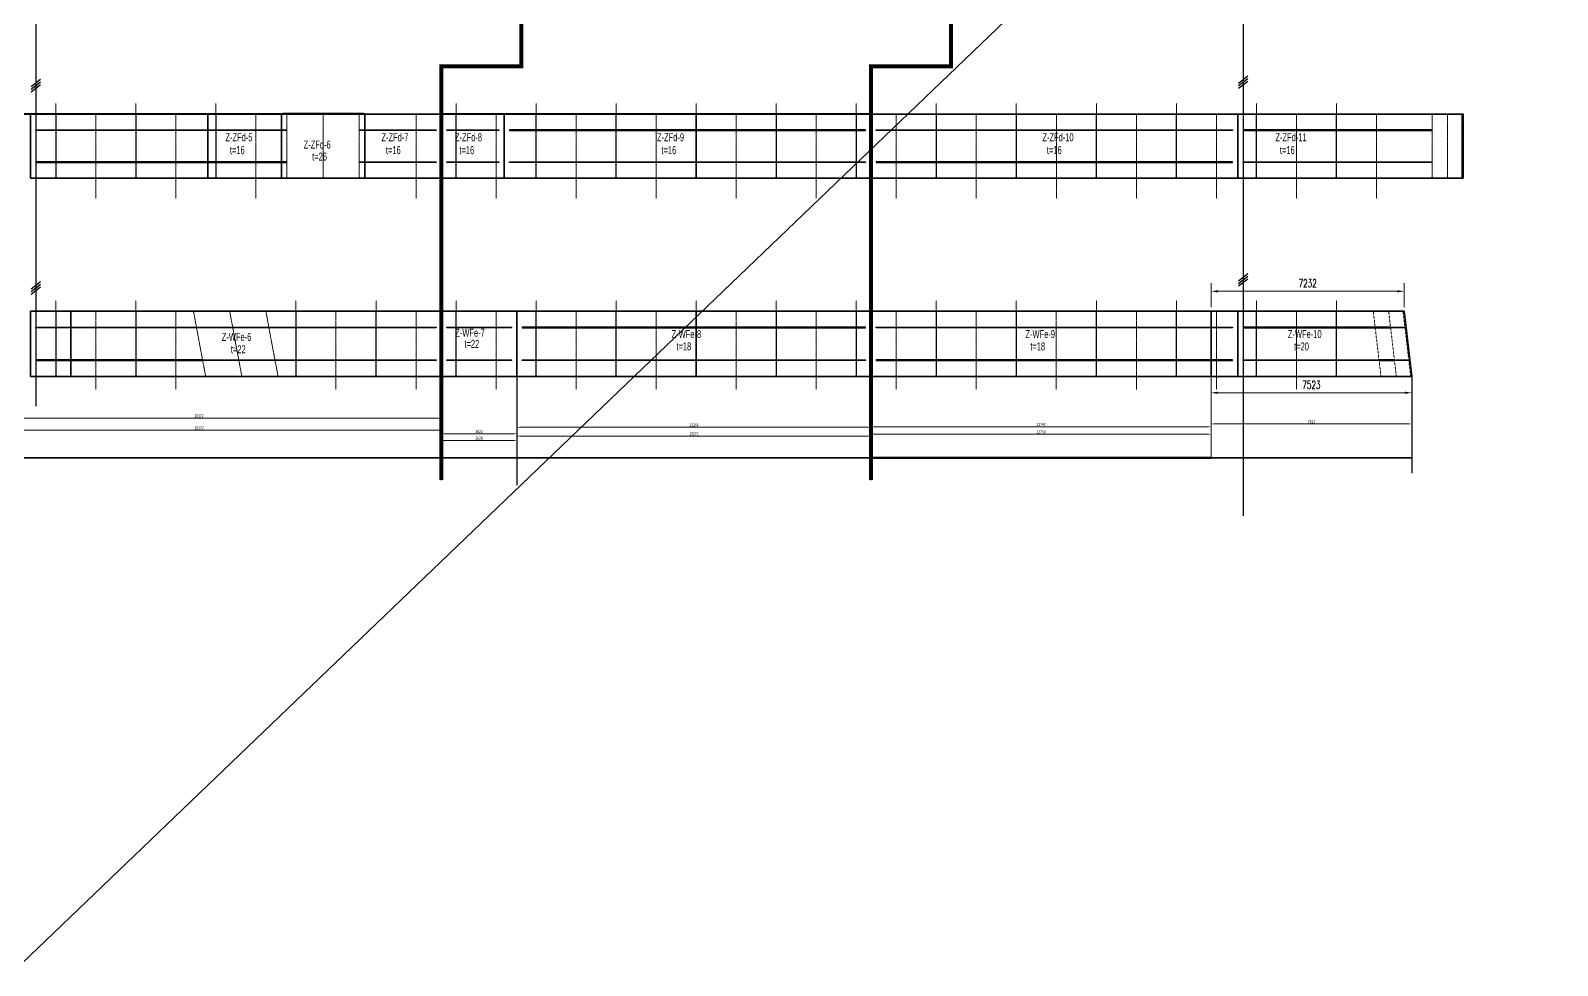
# Model space of a CAD drawing. Extents: x -158665 to 747974, y -1078007 to -307893.
# Drawn here: x -71115 to -13882, y -514984 to -479933 of the extents above; entities that cross this region are included whole.
import ezdxf

# ---------------------------------------------------------------- set-up
doc = ezdxf.new("R2010")
doc.units = 0
doc.header["$LTSCALE"] = 0.02
doc.header["$MEASUREMENT"] = 0
doc.header["$PDMODE"] = 35
doc.header["$PDSIZE"] = 150
doc.linetypes.add('CENTER', pattern=[2, 1.25, -0.25, 0.25, -0.25])
doc.layers.get('0').update_dxf_attribs({"linetype": 'CONTINUOUS'})
doc.layers.get('Defpoints').update_dxf_attribs({"linetype": 'CONTINUOUS'})
for name, color, linetype in [('1', 1, 'CONTINUOUS'), ('fuban', 1, 'CONTINUOUS'), ('二次预拼节段线', 7, 'CONTINUOUS'), ('腹板', 7, 'CONTINUOUS'), ('腹板划分线', 7, 'CONTINUOUS')]:
    doc.layers.add(name, color=color, linetype=linetype)
for name, color, linetype, lineweight in [('1图框轮廓', 7, 'CONTINUOUS', 35), ('2细线层', 41, 'CONTINUOUS', 15), ('3中心线层', 1, 'CENTER', 13)]:
    doc.layers.add(name, color=color, linetype=linetype, lineweight=lineweight)
doc.styles.add('BRG', font='fsdb_e.shx', dxfattribs={"width": 0.7, "bigfont": 'hztxt.shx'})
doc.styles.add('HC_GBDIM', font='romans', dxfattribs={"width": 0.667, "bigfont": 'gbcbig'})
doc.styles.add('仿宋', font='仿宋_GB2312_1.ttf', dxfattribs={"width": 0.7})
doc.dimstyles.new('HC_GBDIM-100', dxfattribs={"dimscale": 100, "dimtxt": 3, "dimasz": 2.5, "dimexe": 3, "dimexo": 1.5, "dimgap": 1.5, "dimtad": 1, "dimdec": 0, "dimzin": 0, "dimdsep": 46, "dimtxsty": 'HC_GBDIM', "dimcen": 2.5, "dimclrd": 130, "dimclre": 130, "dimclrt": 3, "dimadec": 0, "dimazin": 0, "dimtfac": 0.714286, "dimtdec": 0, "dimtmove": 0, "dimatfit": 3, "dimfxl": 1, "dimtzin": 0, "dimlwd": -1, "dimlwe": -1, "dimarcsym": 0})
doc.dimstyles.new('标准标注样式-45', dxfattribs={"dimscale": 45, "dimtxt": 2.7, "dimasz": 2.5, "dimexe": 1.25, "dimexo": 0.625, "dimtad": 1, "dimdec": 0, "dimdsep": 46, "dimtxsty": '仿宋', "dimcen": 2.5, "dimclrd": 3, "dimclre": 3, "dimclrt": 4, "dimazin": 0, "dimtfac": 1, "dimtdec": 0, "dimtmove": 0, "dimatfit": 3, "dimfxl": 1.25, "dimlwd": 13, "dimlwe": 13, "dimarcsym": 0})

# ---------------------------------------------------------------- blocks, each defined once
blk = doc.blocks.new('*D286')
at = {"layer": '2细线层', "color": 130}
for p, q in [((-26862, -490302), (-26862, -489409)), ((-19880, -489709), (-26612, -489709)), ((-19630, -490302), (-19630, -489409))]:
    blk.add_line(p, q, dxfattribs=at)
for points in [[(-26612, -489667), (-26612, -489751), (-26862, -489709)], [(-19880, -489667), (-19880, -489751), (-19630, -489709)]]:
    blk.add_solid(points, dxfattribs=at)
at = {"layer": 'Defpoints', "color": 0}
for p in [(-26862, -489709), (-26862, -490452), (-19630, -490452)]:
    blk.add_point(p, dxfattribs=at)
at = {"layer": '2细线层', "color": 3, "insert": (-23246, -489409), "char_height": 300, "attachment_point": 5, "style": 'HC_GBDIM'}
blk.add_mtext('7232', dxfattribs=at)
blk = doc.blocks.new('*D289')
at = {"layer": '2细线层', "color": 130}
for p, q in [((-26865, -493050), (-26865, -493813)), ((-19342, -493050), (-19342, -493813)), ((-19592, -493513), (-26615, -493513))]:
    blk.add_line(p, q, dxfattribs=at)
for points in [[(-26615, -493472), (-26615, -493555), (-26865, -493513)], [(-19592, -493472), (-19592, -493555), (-19342, -493513)]]:
    blk.add_solid(points, dxfattribs=at)
at = {"layer": 'Defpoints', "color": 0}
for p in [(-26865, -492900), (-19342, -492900), (-26865, -493513)]:
    blk.add_point(p, dxfattribs=at)
at = {"layer": '2细线层', "color": 3, "insert": (-23104, -493213), "char_height": 300, "attachment_point": 5, "style": 'HC_GBDIM'}
blk.add_mtext('7523', dxfattribs=at)
blk = doc.blocks.new('*D266')
at = {"color": 3, "lineweight": 13, "ltscale": 3}
for p, q in [((-73887, -494345), (-73887, -494527)), ((-55715, -496756), (-55715, -494415))]:
    blk.add_line(p, q, dxfattribs=at)
at = {"color": 3, "linetype": 'ByBlock', "lineweight": 13, "ltscale": 3}
blk.add_line((-73775, -494471), (-55828, -494471), dxfattribs=at)
at = {"color": 3, "ltscale": 3}
for points in [[(-73775, -494452), (-73775, -494490), (-73887, -494471)], [(-55828, -494452), (-55828, -494490), (-55715, -494471)]]:
    blk.add_solid(points, dxfattribs=at)
at = {"layer": 'Defpoints', "color": 0, "ltscale": 3}
for p in [(-73887, -494317), (-55715, -494471), (-55715, -496784)]:
    blk.add_point(p, dxfattribs=at)
at = {"color": 4, "ltscale": 3, "insert": (-64801, -494382), "char_height": 121.5, "attachment_point": 5, "style": '仿宋'}
blk.add_mtext('18172', dxfattribs=at)
blk = doc.blocks.new('*D267')
at = {"color": 3, "lineweight": 13, "ltscale": 3}
for p, q in [((-73887, -495917), (-73887, -494857)), ((-55715, -495917), (-55715, -494857))]:
    blk.add_line(p, q, dxfattribs=at)
at = {"color": 3, "linetype": 'ByBlock', "lineweight": 13, "ltscale": 3}
blk.add_line((-55828, -494913), (-73775, -494913), dxfattribs=at)
at = {"color": 3, "ltscale": 3}
for points in [[(-73775, -494894), (-73775, -494932), (-73887, -494913)], [(-55828, -494894), (-55828, -494932), (-55715, -494913)]]:
    blk.add_solid(points, dxfattribs=at)
at = {"layer": 'Defpoints', "color": 0, "ltscale": 3}
for p in [(-73887, -494913), (-73887, -495945), (-55715, -495945)]:
    blk.add_point(p, dxfattribs=at)
at = {"color": 4, "ltscale": 3, "insert": (-64801, -494824), "char_height": 121.5, "attachment_point": 5, "style": '仿宋'}
blk.add_mtext('18172', dxfattribs=at)
blk = doc.blocks.new('*D268')
at = {"color": 3, "lineweight": 13, "ltscale": 3}
for p, q in [((-55715, -495917), (-55715, -495246)), ((-52887, -495917), (-52887, -495246))]:
    blk.add_line(p, q, dxfattribs=at)
at = {"color": 3, "linetype": 'ByBlock', "lineweight": 13, "ltscale": 3}
blk.add_line((-55603, -495302), (-53000, -495302), dxfattribs=at)
at = {"color": 3, "ltscale": 3}
for points in [[(-55603, -495283), (-55603, -495321), (-55715, -495302)], [(-53000, -495283), (-53000, -495321), (-52887, -495302)]]:
    blk.add_solid(points, dxfattribs=at)
at = {"layer": 'Defpoints', "color": 0, "ltscale": 3}
for p in [(-52887, -495302), (-55715, -495945), (-52887, -495945)]:
    blk.add_point(p, dxfattribs=at)
at = {"color": 4, "ltscale": 3, "insert": (-54301, -495213), "char_height": 121.5, "attachment_point": 5, "style": '仿宋'}
blk.add_mtext('2828', dxfattribs=at)
blk = doc.blocks.new('*D269')
at = {"color": 3, "lineweight": 13, "ltscale": 3}
for p, q in [((-55712, -492928), (-55712, -495105)), ((-52890, -492928), (-52890, -495105))]:
    blk.add_line(p, q, dxfattribs=at)
at = {"color": 3, "linetype": 'ByBlock', "lineweight": 13, "ltscale": 3}
blk.add_line((-55600, -495049), (-53003, -495049), dxfattribs=at)
at = {"color": 3, "ltscale": 3}
for points in [[(-55600, -495030), (-55600, -495068), (-55712, -495049)], [(-53003, -495030), (-53003, -495068), (-52890, -495049)]]:
    blk.add_solid(points, dxfattribs=at)
at = {"layer": 'Defpoints', "color": 0, "ltscale": 3}
for p in [(-55712, -492900), (-52890, -492900), (-52890, -495049)]:
    blk.add_point(p, dxfattribs=at)
at = {"color": 4, "ltscale": 3, "insert": (-54301, -494960), "char_height": 121.5, "attachment_point": 5, "style": '仿宋'}
blk.add_mtext('2822', dxfattribs=at)
blk = doc.blocks.new('*D270')
at = {"color": 3, "lineweight": 13, "ltscale": 3}
for p, q in [((-52887, -495917), (-52887, -495079)), ((-39615, -495917), (-39615, -495079))]:
    blk.add_line(p, q, dxfattribs=at)
at = {"color": 3, "linetype": 'ByBlock', "lineweight": 13, "ltscale": 3}
blk.add_line((-52775, -495135), (-39728, -495135), dxfattribs=at)
at = {"color": 3, "ltscale": 3}
for points in [[(-52775, -495117), (-52775, -495154), (-52887, -495135)], [(-39728, -495117), (-39728, -495154), (-39615, -495135)]]:
    blk.add_solid(points, dxfattribs=at)
at = {"layer": 'Defpoints', "color": 0, "ltscale": 3}
for p in [(-39615, -495135), (-52887, -495945), (-39615, -495945)]:
    blk.add_point(p, dxfattribs=at)
at = {"color": 4, "ltscale": 3, "insert": (-46251, -495047), "char_height": 121.5, "attachment_point": 5, "style": '仿宋'}
blk.add_mtext('13272', dxfattribs=at)
blk = doc.blocks.new('*D271')
at = {"color": 3, "lineweight": 13, "ltscale": 3}
for p, q in [((-52884, -492928), (-52884, -494864)), ((-39618, -492928), (-39618, -494864))]:
    blk.add_line(p, q, dxfattribs=at)
at = {"color": 3, "linetype": 'ByBlock', "lineweight": 13, "ltscale": 3}
blk.add_line((-52772, -494807), (-39731, -494807), dxfattribs=at)
at = {"color": 3, "ltscale": 3}
for points in [[(-52772, -494789), (-52772, -494826), (-52884, -494807)], [(-39731, -494789), (-39731, -494826), (-39618, -494807)]]:
    blk.add_solid(points, dxfattribs=at)
at = {"layer": 'Defpoints', "color": 0, "ltscale": 3}
for p in [(-52884, -492900), (-39618, -492900), (-39618, -494807)]:
    blk.add_point(p, dxfattribs=at)
at = {"color": 4, "ltscale": 3, "insert": (-46251, -494718), "char_height": 121.5, "attachment_point": 5, "style": '仿宋'}
blk.add_mtext('13266', dxfattribs=at)
blk = doc.blocks.new('*D272')
at = {"color": 3, "lineweight": 13, "ltscale": 3}
for p, q in [((-39612, -492928), (-39612, -494844)), ((-26865, -492928), (-26865, -494844))]:
    blk.add_line(p, q, dxfattribs=at)
at = {"color": 3, "linetype": 'ByBlock', "lineweight": 13, "ltscale": 3}
blk.add_line((-26978, -494788), (-39500, -494788), dxfattribs=at)
at = {"color": 3, "ltscale": 3}
for points in [[(-39500, -494769), (-39500, -494806), (-39612, -494788)], [(-26978, -494769), (-26978, -494806), (-26865, -494788)]]:
    blk.add_solid(points, dxfattribs=at)
at = {"layer": 'Defpoints', "color": 0, "ltscale": 3}
for p in [(-39612, -492900), (-26865, -492900), (-39612, -494788)]:
    blk.add_point(p, dxfattribs=at)
at = {"color": 4, "ltscale": 3, "insert": (-33239, -494699), "char_height": 121.5, "attachment_point": 5, "style": '仿宋'}
blk.add_mtext('12747', dxfattribs=at)
blk = doc.blocks.new('*D273')
at = {"color": 3, "lineweight": 13, "ltscale": 3}
for p, q in [((-39615, -495917), (-39615, -495008)), ((-26865, -495917), (-26865, -495008))]:
    blk.add_line(p, q, dxfattribs=at)
at = {"color": 3, "linetype": 'ByBlock', "lineweight": 13, "ltscale": 3}
blk.add_line((-26978, -495065), (-39503, -495065), dxfattribs=at)
at = {"color": 3, "ltscale": 3}
for points in [[(-39503, -495046), (-39503, -495083), (-39615, -495065)], [(-26978, -495046), (-26978, -495083), (-26865, -495065)]]:
    blk.add_solid(points, dxfattribs=at)
at = {"layer": 'Defpoints', "color": 0, "ltscale": 3}
for p in [(-39615, -495065), (-39615, -495945), (-26865, -495945)]:
    blk.add_point(p, dxfattribs=at)
at = {"color": 4, "ltscale": 3, "insert": (-33240, -494976), "char_height": 121.5, "attachment_point": 5, "style": '仿宋'}
blk.add_mtext('12750', dxfattribs=at)
blk = doc.blocks.new('*D274')
at = {"color": 3, "lineweight": 13, "ltscale": 3}
for p, q in [((-26865, -495917), (-26865, -494626)), ((-19342, -495917), (-19342, -494626))]:
    blk.add_line(p, q, dxfattribs=at)
at = {"color": 3, "linetype": 'ByBlock', "lineweight": 13, "ltscale": 3}
blk.add_line((-26753, -494682), (-19455, -494682), dxfattribs=at)
at = {"color": 3, "ltscale": 3}
for points in [[(-26753, -494663), (-26753, -494701), (-26865, -494682)], [(-19455, -494663), (-19455, -494701), (-19342, -494682)]]:
    blk.add_solid(points, dxfattribs=at)
at = {"layer": 'Defpoints', "color": 0, "ltscale": 3}
for p in [(-19342, -494682), (-26865, -495945), (-19342, -495945)]:
    blk.add_point(p, dxfattribs=at)
at = {"color": 4, "ltscale": 3, "insert": (-23104, -494593), "char_height": 121.5, "attachment_point": 5, "style": '仿宋'}
blk.add_mtext('7523', dxfattribs=at)

msp = doc.modelspace()

# ---------------------------------------------------------------- linework, layer by layer
at = {"color": 7, "ltscale": 3}
for p, q in [((-158665, -598533.4), (15611.7, -431433.7)), ((-19342, -492899.8), (-19342, -496521)), ((-55715.1, -496784.4), (-55715.1, -494961.3)), ((-39615.1, -496784.4), (-39615.1, -494625.4))]:
    msp.add_line(p, q, dxfattribs=at)
for points in [[(-70171.5, -483068), (-70171.5, -485468), (-70159.5, -485468), (-70159.5, -483068)], [(-67171.5, -483068), (-67171.5, -485468), (-67159.5, -485468), (-67159.5, -483068)], [(-64171.5, -483068), (-64171.5, -485468), (-64159.5, -485468), (-64159.5, -483068)], [(-55171.5, -483068), (-55171.5, -485468), (-55159.5, -485468), (-55159.5, -483068)], [(-52171.5, -483068), (-52171.5, -485468), (-52159.5, -485468), (-52159.5, -483068)], [(-49171.5, -483068), (-49171.5, -485468), (-49159.5, -485468), (-49159.5, -483068)], [(-46171.5, -483068), (-46171.5, -485468), (-46159.5, -485468), (-46159.5, -483068)], [(-43171.5, -483068), (-43171.5, -485468), (-43159.5, -485468), (-43159.5, -483068)], [(-40171.5, -483068), (-40171.5, -485468), (-40159.5, -485468), (-40159.5, -483068)], [(-37171.5, -483068), (-37171.5, -485468), (-37159.5, -485468), (-37159.5, -483068)], [(-34171.5, -483068), (-34171.5, -485468), (-34159.5, -485468), (-34159.5, -483068)], [(-31171.5, -483068), (-31171.5, -485468), (-31159.5, -485468), (-31159.5, -483068)], [(-28171.5, -483068), (-28171.5, -485468), (-28159.5, -485468), (-28159.5, -483068)], [(-25171.5, -483068), (-25171.5, -485468), (-25159.5, -485468), (-25159.5, -483068)], [(-22171.5, -483068), (-22171.5, -485468), (-22159.5, -485468), (-22159.5, -483068)], [(-70171.7, -490451.8), (-70171.7, -492899.8), (-70159.7, -492899.8), (-70159.7, -490451.8)], [(-67171.7, -490451.8), (-67171.7, -492899.8), (-67159.7, -492899.8), (-67159.7, -490451.8)], [(-61171.7, -490451.8), (-61171.7, -492899.8), (-61159.7, -492899.8), (-61159.7, -490451.8)], [(-58171.7, -490451.8), (-58171.7, -492899.8), (-58159.7, -492899.8), (-58159.7, -490451.8)], [(-55171.7, -490451.8), (-55171.7, -492899.8), (-55159.7, -492899.8), (-55159.7, -490451.8)], [(-52171.7, -490451.8), (-52171.7, -492899.8), (-52159.7, -492899.8), (-52159.7, -490451.8)], [(-49171.7, -490451.8), (-49171.7, -492899.8), (-49159.7, -492899.8), (-49159.7, -490451.8)], [(-46171.7, -490451.8), (-46171.7, -492899.8), (-46159.7, -492899.8), (-46159.7, -490451.8)], [(-43171.7, -490451.8), (-43171.7, -492899.8), (-43159.7, -492899.8), (-43159.7, -490451.8)], [(-40171.7, -490451.8), (-40171.7, -492899.8), (-40159.7, -492899.8), (-40159.7, -490451.8)], [(-37171.7, -490451.8), (-37171.7, -492899.8), (-37159.7, -492899.8), (-37159.7, -490451.8)], [(-34171.7, -490451.8), (-34171.7, -492899.8), (-34159.7, -492899.8), (-34159.7, -490451.8)], [(-31171.7, -490451.8), (-31171.7, -492899.8), (-31159.7, -492899.8), (-31159.7, -490451.8)], [(-28171.7, -490451.8), (-28171.7, -492899.8), (-28159.7, -492899.8), (-28159.7, -490451.8)], [(-25171.7, -490451.8), (-25171.7, -492899.8), (-25159.7, -492899.8), (-25159.7, -490451.8)], [(-22171.7, -490451.8), (-22171.7, -492899.8), (-22159.7, -492899.8), (-22159.7, -490451.8)]]:
    msp.add_lwpolyline(points, close=True, dxfattribs=at)
at = {"color": 4}
for points in [[(-55915.1, -483675.9), (-58776.8, -483675.9), (-58776.8, -483659.9), (-55915.1, -483659.9)], [(-55915.1, -484875.9), (-58776.8, -484875.9), (-58776.8, -484859.9), (-55915.1, -484859.9)], [(-62165.2, -491056.7), (-55915.1, -491056.7), (-55915.1, -491072.7), (-62165.2, -491072.7)], [(-55915.1, -492298.4), (-61938.8, -492298.4), (-61938.8, -492282.4), (-55915.1, -492282.4)]]:
    msp.add_lwpolyline(points, close=True, dxfattribs=at)
at = {"color": 7, "ltscale": 3}
msp.add_lwpolyline([(-52884, -490451.8), (-52887, -490451.8), (-52887, -496976.1)], dxfattribs=at)
at = {"color": 1}
for points in [[(-63554.8, -491072.7), (-64878.3, -491072.7), (-64878.3, -491056.7), (-63554.8, -491056.7)], [(-62198.2, -491072.7), (-63521.8, -491072.7), (-63521.8, -491056.7), (-62198.2, -491056.7)], [(-63328.5, -492298.4), (-64651.9, -492298.4), (-64651.9, -492282.4), (-63328.5, -492282.4)], [(-61971.8, -492298.4), (-63295.5, -492298.4), (-63295.5, -492282.4), (-61971.8, -492282.4)]]:
    msp.add_lwpolyline(points, close=True, dxfattribs=at)
at = {"layer": '1', "color": 4}
for points in [[(-61519.5, -483675.9), (-70915.2, -483675.9), (-70915.2, -483659.9), (-61519.5, -483659.9)], [(-53565.1, -483675.9), (-55515.1, -483675.9), (-55515.1, -483659.9), (-53565.1, -483659.9)], [(-53165.1, -483675.9), (-39815.1, -483675.9), (-39815.1, -483659.9), (-53165.1, -483659.9)], [(-26065.1, -483675.9), (-39415.1, -483675.9), (-39415.1, -483659.9), (-26065.1, -483659.9)], [(-25665.1, -483675.9), (-18592.8, -483675.9), (-18592.8, -483659.9), (-25665.1, -483659.9)], [(-61519.5, -484859.9), (-70915.2, -484859.9), (-70915.2, -484875.9), (-61519.5, -484875.9)], [(-53565.1, -484875.9), (-55515.1, -484875.9), (-55515.1, -484859.9), (-53565.1, -484859.9)], [(-53165.1, -484859.9), (-39815.1, -484859.9), (-39815.1, -484875.9), (-53165.1, -484875.9)], [(-26065.1, -484859.9), (-39415.1, -484859.9), (-39415.1, -484875.9), (-26065.1, -484875.9)], [(-25665.1, -484859.9), (-18592.8, -484859.9), (-18592.8, -484875.9), (-25665.1, -484875.9)], [(-53087, -491072.7), (-55515.1, -491072.7), (-55515.1, -491056.7), (-53087, -491056.7)], [(-53087, -492298.4), (-55515.1, -492298.4), (-55515.1, -492282.4), (-53087, -492282.4)]]:
    msp.add_lwpolyline(points, close=True, dxfattribs=at)
for points in [[(-70915.2, -491056.7), (-64911.3, -491056.7), (-64911.3, -491072.7), (-70915.2, -491072.7), (-70915.2, -491056.7)], [(-39815.1, -491056.7), (-52687, -491056.7), (-52687, -491072.7), (-39815.1, -491072.7), (-39815.1, -491056.7)], [(-39415.1, -491056.7), (-26065.2, -491056.7), (-26065.2, -491072.7), (-39415.1, -491072.7), (-39415.1, -491056.7)], [(-20730, -491056.7), (-25665.2, -491056.7), (-25665.2, -491072.7), (-20730, -491072.7), (-20730, -491056.7)], [(-70915.2, -492298.4), (-64681.9, -492298.4), (-64681.9, -492282.4), (-70915.2, -492282.4), (-70915.2, -492298.4)], [(-39815.1, -492298.4), (-52687, -492298.4), (-52687, -492282.4), (-39815.1, -492282.4), (-39815.1, -492298.4)], [(-39415.1, -492298.4), (-26065.2, -492298.4), (-26065.2, -492282.4), (-39415.1, -492282.4), (-39415.1, -492298.4)], [(-20585.6, -492298.4), (-25665.2, -492298.4), (-25665.2, -492282.4), (-20585.6, -492282.4), (-20585.6, -492298.4)]]:
    msp.add_lwpolyline(points, dxfattribs=at)
at = {"layer": '1', "color": 1}
for points in [[(-20698.1, -491072.7), (-20152.6, -491072.7), (-20152.6, -491056.7), (-20698.1, -491056.7), (-20698.1, -491072.7)], [(-19627.3, -491072.7), (-20120.7, -491072.7), (-20120.7, -491056.7), (-19627.3, -491056.7), (-19627.3, -491072.7)], [(-20553.7, -492298.4), (-20008.3, -492298.4), (-20008.3, -492282.4), (-20553.7, -492282.4), (-20553.7, -492298.4)], [(-19483, -492298.4), (-19976.4, -492298.4), (-19976.4, -492282.4), (-19483, -492282.4), (-19483, -492298.4)]]:
    msp.add_lwpolyline(points, dxfattribs=at)
at = {"layer": '1图框轮廓', "color": 3}
for points in [[(-71112.2, -485468), (-64465.1, -485468), (-64465.1, -483068), (-71112.2, -483068)], [(-61703.5, -485468), (-64465.1, -485468), (-64465.1, -483068), (-61703.5, -483068)], [(-55718.1, -485468), (-58590.9, -485468), (-58590.9, -483068), (-55718.1, -483068)], [(-53368.1, -483068), (-55712.1, -483068), (-55712.1, -485468), (-53368.1, -485468)], [(-39618.1, -485468), (-53362.1, -485468), (-53362.1, -483068), (-39618.1, -483068)], [(-25868.1, -483068), (-39612.1, -483068), (-39612.1, -485468), (-25868.1, -485468)], [(-17422.5, -485468), (-25862.1, -485468), (-25862.1, -483068), (-17422.5, -483068)]]:
    msp.add_lwpolyline(points, close=True, dxfattribs=at)
at = {"layer": '1图框轮廓', "color": 5}
msp.add_lwpolyline([(-58590.9, -483068), (-61703.5, -483068), (-61703.5, -485468), (-58590.9, -485468)], close=True, dxfattribs=at)
at = {"layer": '1图框轮廓', "color": 2}
for points in [[(-71112.2, -492899.8), (-69599.4, -492899.8), (-69599.4, -490451.8), (-71112.2, -490451.8)], [(-69599.4, -492899.8), (-55718.1, -492899.8), (-55718.1, -490451.8), (-69599.4, -490451.8)], [(-55712.1, -490451.8), (-52890, -490451.8), (-52890, -492899.8), (-55712.1, -492899.8)]]:
    msp.add_lwpolyline(points, close=True, dxfattribs=at)
at = {"layer": '1图框轮廓', "color": 1}
for points in [[(-52884, -492899.8), (-39618.1, -492899.8), (-39618.1, -490451.8), (-52884, -490451.8)], [(-39612.1, -490451.8), (-26865.1, -490451.8), (-26865.1, -492899.8), (-39612.1, -492899.8)]]:
    msp.add_lwpolyline(points, close=True, dxfattribs=at)
at = {"layer": '1图框轮廓', "color": 183}
for points in [[(-25868.2, -490451.8), (-26865.1, -490451.8), (-26865.1, -492899.8), (-25868.2, -492899.8)], [(-25862.2, -492899.8), (-19342, -492899.8), (-19630.3, -490451.8), (-25862.2, -490451.8)]]:
    msp.add_lwpolyline(points, close=True, dxfattribs=at)
at = {"layer": '3中心线层', "color": 181, "linetype": 'CENTER'}
for points in [[(-70165.5, -482668), (-70165.5, -483468)], [(-67165.5, -482668), (-67165.5, -483468)], [(-64165.5, -482668), (-64165.5, -483468)], [(-55165.5, -482668), (-55165.5, -483468)], [(-52165.5, -482668), (-52165.5, -483468)], [(-49165.5, -482668), (-49165.5, -483468)], [(-46165.5, -482668), (-46165.5, -483468)], [(-43165.5, -482668), (-43165.5, -483468)], [(-40165.5, -482668), (-40165.5, -483468)], [(-37165.5, -482668), (-37165.5, -483468)], [(-34165.5, -482668), (-34165.5, -483468)], [(-31165.5, -482668), (-31165.5, -483468)], [(-28165.5, -482668), (-28165.5, -483468)], [(-25165.5, -482668), (-25165.5, -483468)], [(-22165.5, -482668), (-22165.5, -483468)], [(-68665.5, -483068), (-68665.5, -486230.2)], [(-65665.5, -483068), (-65665.5, -486230.2)], [(-62665.5, -483068), (-62665.5, -486230.2)], [(-56665.5, -483068), (-56665.5, -486230.2)], [(-53665.5, -483068), (-53665.5, -486230.2)], [(-50665.5, -483068), (-50665.5, -486230.2)], [(-47665.5, -483068), (-47665.5, -486230.2)], [(-44665.5, -483068), (-44665.5, -486230.2)], [(-41665.5, -483068), (-41665.5, -486230.2)], [(-38665.5, -483068), (-38665.5, -486230.2)], [(-35665.5, -483068), (-35665.5, -486230.2)], [(-32665.5, -483068), (-32665.5, -486230.2)], [(-29665.5, -483068), (-29665.5, -486230.2)], [(-26665.5, -483068), (-26665.5, -486230.2)], [(-23665.5, -483068), (-23665.5, -486230.2)], [(-20665.5, -483068), (-20665.5, -486230.2)], [(-70165.7, -490051.8), (-70165.7, -490851.8)], [(-68665.7, -490451.7), (-68665.7, -493391)], [(-67165.7, -490051.8), (-67165.7, -490851.8)], [(-65665.7, -490451.8), (-65665.7, -493391.1)], [(-61165.7, -490051.8), (-61165.7, -490851.8)], [(-59665.7, -490451.7), (-59665.7, -493391)], [(-58165.7, -490051.8), (-58165.7, -490851.8)], [(-56665.7, -490451.8), (-56665.7, -493391.1)], [(-55165.7, -490051.8), (-55165.7, -490851.8)], [(-53665.7, -490451.8), (-53665.7, -493391.1)], [(-52165.7, -490051.8), (-52165.7, -490851.8)], [(-50665.7, -490451.8), (-50665.7, -493391.1)], [(-49165.7, -490051.8), (-49165.7, -490851.8)], [(-47665.7, -490451.8), (-47665.7, -493391.1)], [(-46165.7, -490051.8), (-46165.7, -490851.8)], [(-44665.7, -490451.7), (-44665.7, -493391)], [(-43165.7, -490051.8), (-43165.7, -490851.8)], [(-41665.7, -490451.8), (-41665.7, -493391.1)], [(-40165.7, -490051.8), (-40165.7, -490851.8)], [(-38665.7, -490451.8), (-38665.7, -493391.1)], [(-37165.7, -490051.8), (-37165.7, -490851.8)], [(-35665.7, -490451.8), (-35665.7, -493391.1)], [(-34165.7, -490051.8), (-34165.7, -490851.8)], [(-32665.7, -490451.7), (-32665.7, -493391)], [(-31165.7, -490051.8), (-31165.7, -490851.8)], [(-29665.7, -490451.7), (-29665.7, -493391)], [(-28165.7, -490051.8), (-28165.7, -490851.8)], [(-26665.7, -490451.8), (-26665.7, -493391.1)], [(-25165.7, -490051.8), (-25165.7, -490851.8)], [(-23665.7, -490451.8), (-23665.7, -493391.1)], [(-22165.7, -490051.8), (-22165.7, -490851.8)]]:
    msp.add_lwpolyline(points, dxfattribs=at)
at = {"layer": '3中心线层', "color": 7, "linetype": 'CENTER'}
for points in [[(-61504.5, -483068), (-61504.5, -485468)], [(-60148.1, -483068), (-60148.1, -485468)], [(-58791.8, -483068), (-58791.8, -485468)], [(-18577.8, -483068), (-18577.8, -485468)], [(-18000.5, -483068), (-18000.5, -485468)], [(-17463.1, -483068), (-17463.1, -485468)], [(-65009.4, -490451.8), (-64551.4, -492899.8)], [(-63653, -490451.7), (-63195, -492899.7)], [(-62296.4, -490451.7), (-61838.3, -492899.7)], [(-20786.2, -490451.8), (-20497.4, -492904.5)], [(-20208.8, -490451.8), (-19920, -492904.5)], [(-19670.6, -490451.8), (-19381.8, -492904.5)]]:
    msp.add_lwpolyline(points, dxfattribs=at)
at = {"layer": '二次预拼节段线', "color": 2, "ltscale": 3}
msp.add_line((-70915.2, -457491.7), (-70915.2, -494013.2), dxfattribs=at)
msp.add_lwpolyline([(-25665.2, -454445.9), (-25665.2, -482607.2), (-25665.2, -498121.9)], dxfattribs=at)
at = {"layer": '二次预拼节段线', "color": 7, "ltscale": 3}
for points in [[(-70737, -481771.5), (-71093.5, -482044.7)], [(-70737, -481866.5), (-71093.5, -482139.7)], [(-25487, -481644), (-25843.5, -481917.2)], [(-25487, -481739), (-25843.5, -482012.2)], [(-25487, -481838), (-25843.5, -482111.2)], [(-70737, -481965.5), (-71093.5, -482238.7)], [(-25487, -489055.7), (-25843.5, -489328.8)], [(-25487, -489150.7), (-25843.5, -489423.8)], [(-25487, -489249.6), (-25843.5, -489522.8)], [(-70737, -489355.9), (-71093.5, -489629)], [(-70737, -489450.9), (-71093.5, -489724)], [(-70737, -489549.9), (-71093.5, -489823)]]:
    msp.add_lwpolyline(points, dxfattribs=at)
at = {"layer": '腹板', "color": 5}
msp.add_lwpolyline([(-58590.9, -483052), (-58630.9, -483047), (-61663.5, -483047), (-61703.5, -483052), (-61703.5, -483068), (-61663.5, -483073), (-58630.9, -483073), (-58590.9, -483068)], close=True, dxfattribs=at)
at = {"layer": '腹板', "color": 3}
for points in [[(-78215.1, -483068), (-61703.5, -483068), (-61703.5, -483052), (-78215.1, -483052)], [(-55715.1, -483068), (-58590.9, -483068), (-58590.9, -483052), (-55715.1, -483052)], [(-55715.1, -483068), (-39615.1, -483068), (-39615.1, -483052), (-55715.1, -483052)], [(-17422.5, -483068), (-39615.1, -483068), (-39615.1, -483052), (-17422.5, -483052)]]:
    msp.add_lwpolyline(points, close=True, dxfattribs=at)
at = {"layer": '腹板', "color": 2}
for points in [[(-73887.1, -495962.9), (-73887.1, -495944.9), (-55715.1, -495944.9), (-55715.1, -495966.9), (-73855.1, -495966.9)], [(-52919, -495966.9), (-55715.1, -495966.9), (-55715.1, -495944.9), (-52887, -495944.9), (-52887, -495962.9)]]:
    msp.add_lwpolyline(points, close=True, dxfattribs=at)
at = {"layer": '腹板', "color": 1}
for points in [[(-52887, -495944.9), (-39615.1, -495944.9), (-39615.1, -495962.9), (-52887, -495962.9)], [(-26865.1, -495944.9), (-39615.1, -495944.9), (-39615.1, -495962.9), (-26865.1, -495962.9)]]:
    msp.add_lwpolyline(points, close=True, dxfattribs=at)
at = {"layer": '腹板', "color": 183}
msp.add_lwpolyline([(-26865.1, -495944.9), (-19342, -495944.9), (-19342, -495964.9), (-26865.1, -495964.9)], close=True, dxfattribs=at)
at = {"layer": '腹板划分线', "color": 4, "const_width": 150}
for points in [[(-55715.1, -496784.4), (-55715.1, -481281), (-52715.1, -481281), (-52715.1, -474085.7), (-46715.1, -474085.7), (-46715.1, -459588)], [(-39615.1, -496784.4), (-39615.1, -481281), (-36615.1, -481281), (-36615.1, -474085.7), (-30615.1, -474085.7), (-30615.1, -459588)]]:
    msp.add_lwpolyline(points, dxfattribs=at)

# ---------------------------------------------------------------- texts
at = {"layer": 'fuban', "color": 3, "style": 'BRG', "width": 0.7}
for s, p in [('Z-ZFd-5', (-63811.1, -484084.5)), ('Z-ZFd-7', (-57963.1, -484084.5)), ('Z-ZFd-8', (-55207.3, -484084.5)), ('Z-ZFd-9', (-47634.3, -484084.5)), ('Z-ZFd-10', (-33188.3, -484084.5)), ('Z-ZFd-11', (-24453.6, -484084.5)), ('t=16', (-63643.2, -484566.6)), ('t=16', (-57795.1, -484566.6)), ('t=16', (-55039.4, -484566.6)), ('t=16', (-47466.4, -484566.6)), ('t=16', (-33020.4, -484566.6)), ('t=16', (-24285.7, -484566.6))]:
    msp.add_text(s, height=300, dxfattribs=at).set_placement(p)
at = {"layer": 'fuban', "color": 5, "style": 'BRG', "width": 0.7}
for s, p in [('Z-ZFd-6', (-60878.8, -484359.1)), ('t=26', (-60559.5, -484808.5))]:
    msp.add_text(s, height=300, dxfattribs=at).set_placement(p)
at = {"layer": 'fuban', "color": 2, "style": 'BRG', "width": 0.7}
for s, p in [('Z-WFe-6', (-63947.5, -491569.1)), ('Z-WFe-7', (-55194, -491412.2)), ('t=22', (-54852.2, -491828.9)), ('t=22', (-63605.7, -492032.4))]:
    msp.add_text(s, height=300, dxfattribs=at).set_placement(p)
at = {"layer": 'fuban', "color": 1, "style": 'BRG', "width": 0.7}
for s, p in [('Z-WFe-8', (-47086.6, -491462)), ('t=18', (-46904.8, -491925.3)), ('Z-WFe-9', (-33822.8, -491462)), ('t=18', (-33641, -491925.3))]:
    msp.add_text(s, height=300, dxfattribs=at).set_placement(p)
at = {"layer": 'fuban', "color": 183, "style": 'BRG', "width": 0.7}
for s, p in [('Z-WFe-10', (-23985.8, -491462)), ('t=20', (-23752.1, -491925.3))]:
    msp.add_text(s, height=300, dxfattribs=at).set_placement(p)

# ---------------------------------------------------------------- dimensions: what is measured, and where the dimension line sits
at = {"color": 7, "ltscale": 3}
for base, p1, p2, picture, middle in [((-52890, -495049), (-55712.1, -492899.8), (-52890, -492899.8), '*D269', (-54301.1, -494960.1)), ((-39618.1, -494807.3), (-52884, -492899.8), (-39618.1, -492899.8), '*D271', (-46251.1, -494718.4)), ((-39612.1, -494787.6), (-26865.1, -492899.8), (-39612.1, -492899.8), '*D272', (-33238.6, -494698.7)), ((-55715.1, -494471.1), (-73887.1, -494317), (-55715.1, -496784.4), '*D266', (-64801.1, -494382.2)), ((-73887.1, -494913.1), (-55715.1, -495944.9), (-73887.1, -495944.9), '*D267', (-64801.1, -494824.2)), ((-39615.1, -495135.5), (-52887.1, -495944.9), (-39615.1, -495944.9), '*D270', (-46251.1, -495046.6)), ((-39615.1, -495064.7), (-26865.1, -495944.9), (-39615.1, -495944.9), '*D273', (-33240.1, -494975.8)), ((-19342, -494681.8), (-26865.1, -495944.9), (-19342, -495944.9), '*D274', (-23103.6, -494592.9)), ((-52887, -495302.1), (-55715.1, -495944.9), (-52887, -495944.9), '*D268', (-54301.1, -495213.2))]:
    dim = msp.add_linear_dim(base=base, p1=p1, p2=p2, dimstyle='标准标注样式-45', dxfattribs=at)
    dim.commit()
    dim.dimension.update_dxf_attribs({"geometry": picture, "text_midpoint": middle})
at = {"layer": '2细线层', "color": 1}
for base, p1, p2, picture, middle in [((-26862.1, -489708.9), (-19630.3, -490451.8), (-26862.1, -490451.8), '*D286', (-23246.2, -489408.9)), ((-26865.1, -493513.2), (-19342, -492899.8), (-26865.1, -492899.8), '*D289', (-23103.6, -493213.2))]:
    dim = msp.add_linear_dim(base=base, p1=p1, p2=p2, dimstyle='HC_GBDIM-100', override={"dimzin": 8}, dxfattribs=at)
    dim.commit()
    dim.dimension.update_dxf_attribs({"geometry": picture, "text_midpoint": middle})

doc.saveas('drawing.dxf')
